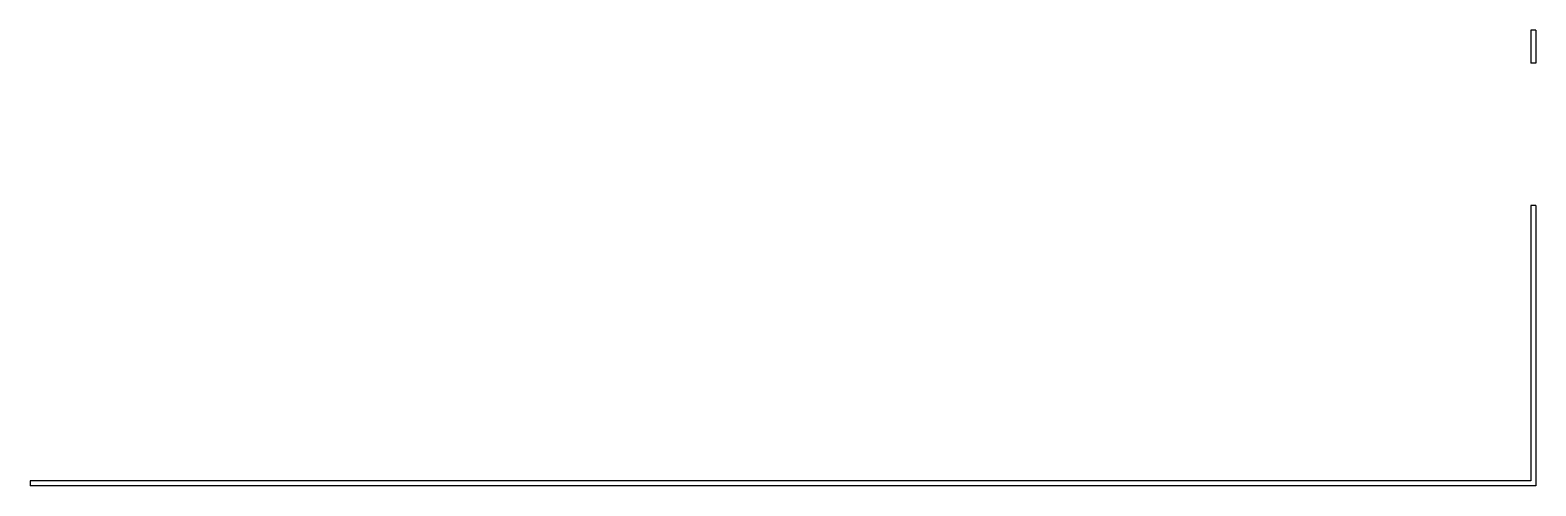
# Model space of a CAD drawing. Header units: millimetres. Extents: x 0 to 580, y 0 to 176.
import ezdxf

# ---------------------------------------------------------------- set-up
doc = ezdxf.new("R2010")
doc.units = ezdxf.units.MM

msp = doc.modelspace()

# ---------------------------------------------------------------- linework, layer by layer
for p, q in [((580, 175.6, 71.35), (578.1, 175.6, 71.35)), ((578.1, 175.6, 71.35), (578.1, 162.85, 71.35)), ((580, 175.6, 71.35), (580, 162.85, 71.35)), ((580, 162.85, 71.35), (578.1, 162.85, 71.35)), ((580, 108.05, 71.35), (578.1, 108.05, 71.35)), ((578.1, 108.05, 71.35), (578.1, 2, 71.35)), ((580, 108.05, 71.35), (580, 0.1, 71.35)), ((578.1, 2, 71.35), (0, 2, 71.35)), ((0, 2, 71.35), (0, 0.1, 71.35)), ((580, 0.1, 71.35), (0, 0.1, 71.35))]:
    msp.add_line(p, q)

doc.saveas('drawing.dxf')
